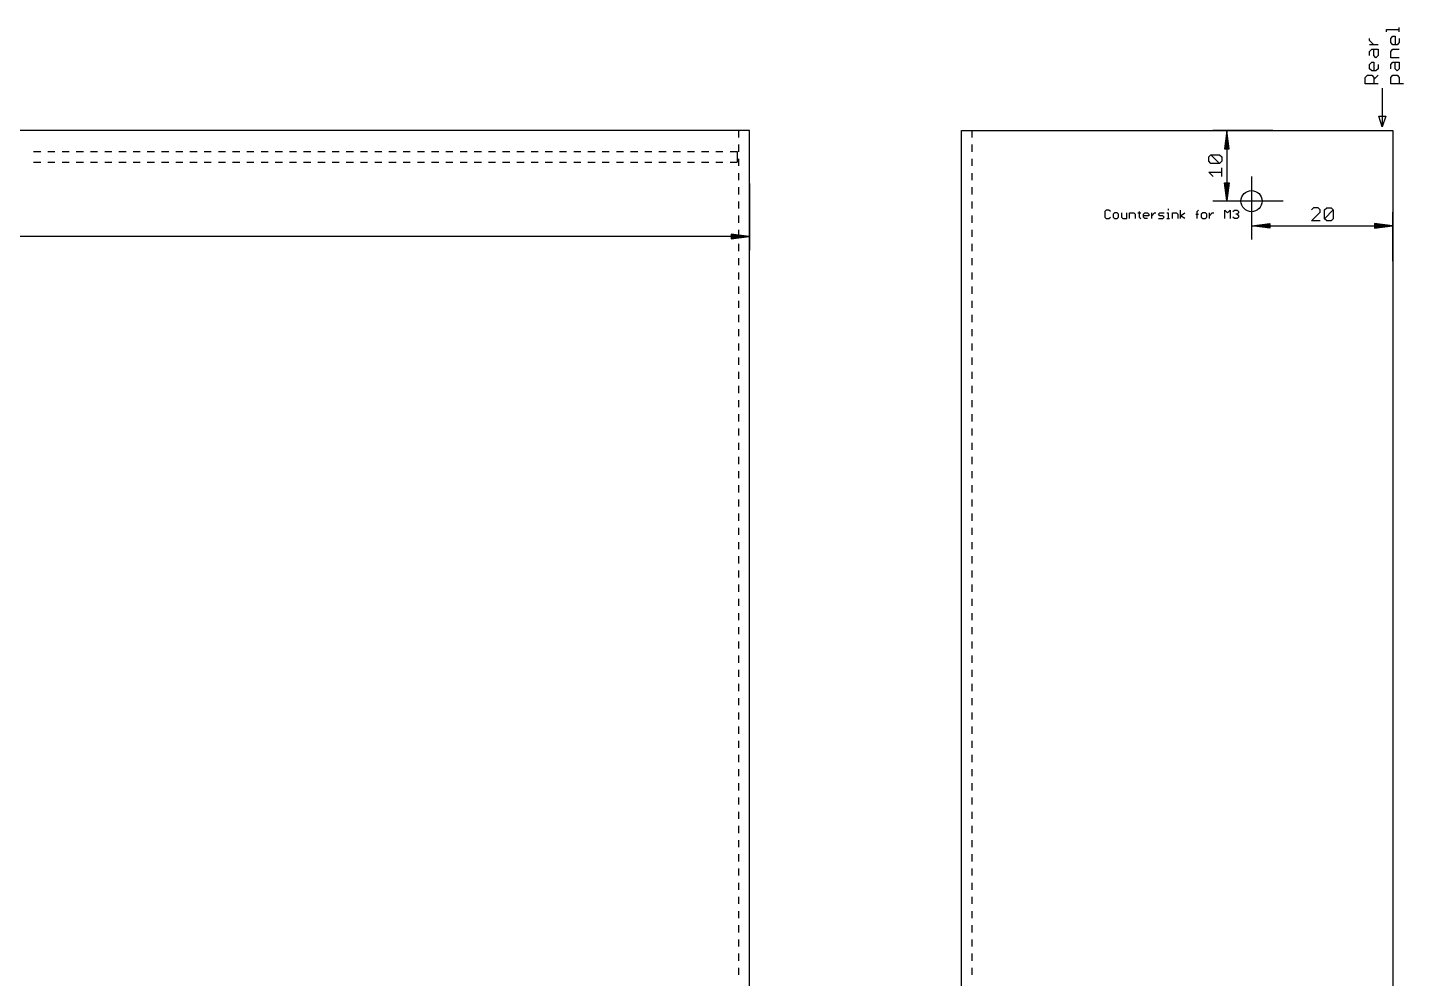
# Model space of a CAD drawing. Extents: x -7 to 382, y -31 to 255.
# Drawn here: x 187.9 to 382.5, y 120 to 254.6 of the extents above; entities that cross this region are included whole.
import ezdxf

# ---------------------------------------------------------------- set-up
doc = ezdxf.new("R2010")
doc.units = 0
doc.header["$MEASUREMENT"] = 0
for name, color, linetype, true_color in [('114', 253, 'CONTINUOUS', 0xadadad), ('20', 7, 'CONTINUOUS', 0xffffff), ('47', 140, 'CONTINUOUS', 0x00bfff)]:
    doc.layers.add(name, color=color, linetype=linetype, true_color=true_color)

msp = doc.modelspace()

# ---------------------------------------------------------------- linework, layer by layer
at = {"layer": '114'}
for p, q in [((380.1001, 253.9679), (380.1001, 254.2676)), ((380.1001, 254.2676), (381.8984, 254.2676)), ((380.6995, 253.0255), (380.9992, 253.3252)), ((380.9992, 253.3252), (381.299, 253.3252)), ((381.299, 253.3252), (381.299, 252.1263)), ((381.8984, 253.9679), (381.8984, 254.5673)), ((377.6995, 252.7258), (377.6995, 253.0255)), ((378.299, 252.1263), (377.6995, 252.7258)), ((378.8984, 252.1263), (377.6995, 252.1263)), ((377.6995, 251.1839), (377.9992, 251.4836)), ((377.6995, 250.5845), (377.6995, 251.1839)), ((377.9992, 251.4836), (378.8984, 251.4836)), ((378.299, 250.5845), (378.299, 251.4836)), ((378.8984, 251.4836), (378.8984, 250.5845)), ((380.6995, 252.426), (380.6995, 253.0255)), ((380.9992, 252.1263), (380.6995, 252.426)), ((380.6995, 251.1839), (380.9992, 251.4836)), ((380.6995, 250.2847), (380.6995, 251.1839)), ((381.5987, 252.1263), (380.9992, 252.1263)), ((380.9992, 251.4836), (381.8984, 251.4836)), ((381.8984, 252.426), (381.5987, 252.1263)), ((381.8984, 253.0255), (381.8984, 252.426)), ((377.6995, 249.3423), (377.9992, 249.6421)), ((377.6995, 248.7429), (377.6995, 249.3423)), ((377.9992, 249.6421), (378.299, 249.6421)), ((378.5987, 250.2847), (378.299, 250.5845)), ((378.299, 249.6421), (378.299, 248.4432)), ((378.8984, 250.5845), (378.5987, 250.2847)), ((378.8984, 249.3423), (378.8984, 248.7429)), ((381.8984, 250.2847), (380.6995, 250.2847)), ((380.6995, 249.3423), (380.9992, 249.6421)), ((380.6995, 248.7429), (380.6995, 249.3423)), ((380.9992, 249.6421), (381.8984, 249.6421)), ((381.299, 248.7429), (381.299, 249.6421)), ((381.8984, 249.6421), (381.8984, 248.7429)), ((377.1001, 247.5008), (377.3998, 247.8005)), ((377.1001, 246.6016), (377.1001, 247.5008)), ((377.3998, 247.8005), (377.9992, 247.8005)), ((377.9992, 248.4432), (377.6995, 248.7429)), ((378.5987, 248.4432), (377.9992, 248.4432)), ((377.9992, 247.8005), (378.299, 247.5008)), ((378.299, 247.201), (378.8984, 247.8005)), ((378.299, 247.5008), (378.299, 246.6016)), ((378.8984, 248.7429), (378.5987, 248.4432)), ((380.6995, 247.5008), (380.9992, 247.8005)), ((380.6995, 246.6016), (380.6995, 247.5008)), ((380.9992, 247.8005), (381.5987, 247.8005)), ((381.5987, 248.4432), (381.299, 248.7429)), ((381.8984, 248.7429), (381.5987, 248.4432)), ((381.5987, 247.8005), (381.8984, 247.5008)), ((381.8984, 247.5008), (381.8984, 246.6016)), ((378.8984, 246.6016), (377.1001, 246.6016)), ((379.5, 246), (379.5, 240.5)), ((382.4978, 246.6016), (380.6995, 246.6016)), ((379.5, 240.5), (379, 242)), ((379, 242), (380, 242)), ((380, 242), (379.5, 240.5))]:
    msp.add_line(p, q, dxfattribs=at)
at = {"layer": '20'}
for p, q in [((288.5, 240), (1.5, 240)), ((290, 240), (288.5, 240)), ((288.5, 238.9917), (288.5, 240)), ((290, 0), (290, 240)), ((320, 240), (321.5, 240)), ((320, 0), (320, 240)), ((321.5, 240), (381, 240)), ((321.5, 238.9917), (321.5, 240)), ((381, 240), (381, 0)), ((288.5, 236.9833), (288.5, 237.9917)), ((321.5, 236.9833), (321.5, 237.9917)), ((188.7255, 237), (189.736, 237)), ((190.736, 237), (191.7465, 237)), ((192.7465, 237), (193.757, 237)), ((194.757, 237), (195.7675, 237)), ((196.7675, 237), (197.778, 237)), ((198.778, 237), (199.7885, 237)), ((200.7885, 237), (201.799, 237)), ((202.799, 237), (203.8094, 237)), ((204.8094, 237), (205.8199, 237)), ((206.8199, 237), (207.8304, 237)), ((208.8304, 237), (209.8409, 237)), ((210.8409, 237), (211.8514, 237)), ((212.8514, 237), (213.8619, 237)), ((214.8619, 237), (215.8724, 237)), ((216.8724, 237), (217.8829, 237)), ((218.8829, 237), (219.8934, 237)), ((220.8934, 237), (221.9038, 237)), ((222.9038, 237), (223.9143, 237)), ((224.9143, 237), (225.9248, 237)), ((226.9248, 237), (227.9353, 237)), ((228.9353, 237), (229.9458, 237)), ((230.9458, 237), (231.9563, 237)), ((232.9563, 237), (233.9668, 237)), ((234.9668, 237), (235.9773, 237)), ((236.9773, 237), (237.9878, 237)), ((238.9878, 237), (239.9983, 237)), ((240.9983, 237), (242.0087, 237)), ((243.0087, 237), (244.0192, 237)), ((245.0192, 237), (246.0297, 237)), ((247.0297, 237), (248.0402, 237)), ((249.0402, 237), (250.0507, 237)), ((251.0507, 237), (252.0612, 237)), ((253.0612, 237), (254.0717, 237)), ((255.0717, 237), (256.0822, 237)), ((257.0822, 237), (258.0927, 237)), ((259.0927, 237), (260.1031, 237)), ((261.1031, 237), (262.1136, 237)), ((263.1136, 237), (264.1241, 237)), ((265.1241, 237), (266.1346, 237)), ((267.1346, 237), (268.1451, 237)), ((269.1451, 237), (270.1556, 237)), ((271.1556, 237), (272.1661, 237)), ((273.1661, 237), (274.1766, 237)), ((275.1766, 237), (276.1871, 237)), ((277.1871, 237), (278.1976, 237)), ((279.1976, 237), (280.208, 237)), ((281.208, 237), (282.2185, 237)), ((283.2185, 237), (284.229, 237)), ((285.229, 237), (286.2395, 237)), ((287.2395, 237), (288.25, 237)), ((288.25, 237), (288.25, 235.5)), ((288.5, 234.975), (288.5, 235.9833)), ((321.5, 234.975), (321.5, 235.9833)), ((188.7255, 235.5), (189.736, 235.5)), ((190.736, 235.5), (191.7465, 235.5)), ((192.7465, 235.5), (193.757, 235.5)), ((194.757, 235.5), (195.7675, 235.5)), ((196.7675, 235.5), (197.778, 235.5)), ((198.778, 235.5), (199.7885, 235.5)), ((200.7885, 235.5), (201.799, 235.5)), ((202.799, 235.5), (203.8094, 235.5)), ((204.8094, 235.5), (205.8199, 235.5)), ((206.8199, 235.5), (207.8304, 235.5)), ((208.8304, 235.5), (209.8409, 235.5)), ((210.8409, 235.5), (211.8514, 235.5)), ((212.8514, 235.5), (213.8619, 235.5)), ((214.8619, 235.5), (215.8724, 235.5)), ((216.8724, 235.5), (217.8829, 235.5)), ((218.8829, 235.5), (219.8934, 235.5)), ((220.8934, 235.5), (221.9038, 235.5)), ((222.9038, 235.5), (223.9143, 235.5)), ((224.9143, 235.5), (225.9248, 235.5)), ((226.9248, 235.5), (227.9353, 235.5)), ((228.9353, 235.5), (229.9458, 235.5)), ((230.9458, 235.5), (231.9563, 235.5)), ((232.9563, 235.5), (233.9668, 235.5)), ((234.9668, 235.5), (235.9773, 235.5)), ((236.9773, 235.5), (237.9878, 235.5)), ((238.9878, 235.5), (239.9983, 235.5)), ((240.9983, 235.5), (242.0087, 235.5)), ((243.0087, 235.5), (244.0192, 235.5)), ((245.0192, 235.5), (246.0297, 235.5)), ((247.0297, 235.5), (248.0402, 235.5)), ((249.0402, 235.5), (250.0507, 235.5)), ((251.0507, 235.5), (252.0612, 235.5)), ((253.0612, 235.5), (254.0717, 235.5)), ((255.0717, 235.5), (256.0822, 235.5)), ((257.0822, 235.5), (258.0927, 235.5)), ((259.0927, 235.5), (260.1031, 235.5)), ((261.1031, 235.5), (262.1136, 235.5)), ((263.1136, 235.5), (264.1241, 235.5)), ((265.1241, 235.5), (266.1346, 235.5)), ((267.1346, 235.5), (268.1451, 235.5)), ((269.1451, 235.5), (270.1556, 235.5)), ((271.1556, 235.5), (272.1661, 235.5)), ((273.1661, 235.5), (274.1766, 235.5)), ((275.1766, 235.5), (276.1871, 235.5)), ((277.1871, 235.5), (278.1976, 235.5)), ((279.1976, 235.5), (280.208, 235.5)), ((281.208, 235.5), (282.2185, 235.5)), ((283.2185, 235.5), (284.229, 235.5)), ((285.229, 235.5), (286.2395, 235.5)), ((287.2395, 235.5), (288.25, 235.5)), ((288.5, 232.9667), (288.5, 233.975)), ((321.5, 232.9667), (321.5, 233.975)), ((288.5, 230.9583), (288.5, 231.9667)), ((321.5, 230.9583), (321.5, 231.9667)), ((288.5, 228.95), (288.5, 229.9583)), ((321.5, 228.95), (321.5, 229.9583)), ((288.5, 226.9417), (288.5, 227.95)), ((321.5, 226.9417), (321.5, 227.95)), ((288.5, 224.9333), (288.5, 225.9417)), ((321.5, 224.9333), (321.5, 225.9417)), ((288.5, 222.925), (288.5, 223.9333)), ((321.5, 222.925), (321.5, 223.9333)), ((288.5, 220.9167), (288.5, 221.925)), ((321.5, 220.9167), (321.5, 221.925)), ((288.5, 218.9083), (288.5, 219.9167)), ((321.5, 218.9083), (321.5, 219.9167)), ((288.5, 216.9), (288.5, 217.9083)), ((321.5, 216.9), (321.5, 217.9083)), ((288.5, 214.8917), (288.5, 215.9)), ((321.5, 214.8917), (321.5, 215.9)), ((288.5, 212.8833), (288.5, 213.8917)), ((321.5, 212.8833), (321.5, 213.8917)), ((288.5, 210.875), (288.5, 211.8833)), ((321.5, 210.875), (321.5, 211.8833)), ((288.5, 208.8667), (288.5, 209.875)), ((321.5, 208.8667), (321.5, 209.875)), ((288.5, 206.8583), (288.5, 207.8667)), ((321.5, 206.8583), (321.5, 207.8667)), ((288.5, 204.85), (288.5, 205.8583)), ((321.5, 204.85), (321.5, 205.8583)), ((288.5, 202.8417), (288.5, 203.85)), ((321.5, 202.8417), (321.5, 203.85)), ((288.5, 200.8333), (288.5, 201.8417)), ((321.5, 200.8333), (321.5, 201.8417)), ((288.5, 198.825), (288.5, 199.8333)), ((321.5, 198.825), (321.5, 199.8333)), ((288.5, 196.8167), (288.5, 197.825)), ((321.5, 196.8167), (321.5, 197.825)), ((288.5, 194.8083), (288.5, 195.8167)), ((321.5, 194.8083), (321.5, 195.8167)), ((288.5, 192.8), (288.5, 193.8083)), ((321.5, 192.8), (321.5, 193.8083)), ((288.5, 190.7917), (288.5, 191.8)), ((321.5, 190.7917), (321.5, 191.8)), ((288.5, 188.7833), (288.5, 189.7917)), ((321.5, 188.7833), (321.5, 189.7917)), ((288.5, 186.775), (288.5, 187.7833)), ((321.5, 186.775), (321.5, 187.7833)), ((288.5, 184.7667), (288.5, 185.775)), ((321.5, 184.7667), (321.5, 185.775)), ((288.5, 182.7583), (288.5, 183.7667)), ((321.5, 182.7583), (321.5, 183.7667)), ((288.5, 180.75), (288.5, 181.7583)), ((321.5, 180.75), (321.5, 181.7583)), ((288.5, 178.7417), (288.5, 179.75)), ((321.5, 178.7417), (321.5, 179.75)), ((288.5, 176.7333), (288.5, 177.7417)), ((321.5, 176.7333), (321.5, 177.7417)), ((288.5, 174.725), (288.5, 175.7333)), ((321.5, 174.725), (321.5, 175.7333)), ((288.5, 172.7167), (288.5, 173.725)), ((321.5, 172.7167), (321.5, 173.725)), ((288.5, 170.7083), (288.5, 171.7167)), ((321.5, 170.7083), (321.5, 171.7167)), ((288.5, 168.7), (288.5, 169.7083)), ((321.5, 168.7), (321.5, 169.7083)), ((288.5, 166.6917), (288.5, 167.7)), ((321.5, 166.6917), (321.5, 167.7)), ((288.5, 164.6833), (288.5, 165.6917)), ((321.5, 164.6833), (321.5, 165.6917)), ((288.5, 162.675), (288.5, 163.6833)), ((321.5, 162.675), (321.5, 163.6833)), ((288.5, 160.6667), (288.5, 161.675)), ((321.5, 160.6667), (321.5, 161.675)), ((288.5, 158.6583), (288.5, 159.6667)), ((321.5, 158.6583), (321.5, 159.6667)), ((288.5, 156.65), (288.5, 157.6583)), ((321.5, 156.65), (321.5, 157.6583)), ((288.5, 154.6417), (288.5, 155.65)), ((321.5, 154.6417), (321.5, 155.65)), ((288.5, 152.6333), (288.5, 153.6417)), ((321.5, 152.6333), (321.5, 153.6417)), ((288.5, 150.625), (288.5, 151.6333)), ((321.5, 150.625), (321.5, 151.6333)), ((288.5, 148.6167), (288.5, 149.625)), ((321.5, 148.6167), (321.5, 149.625)), ((288.5, 146.6083), (288.5, 147.6167)), ((321.5, 146.6083), (321.5, 147.6167)), ((288.5, 144.6), (288.5, 145.6083)), ((321.5, 144.6), (321.5, 145.6083)), ((288.5, 142.5917), (288.5, 143.6)), ((321.5, 142.5917), (321.5, 143.6)), ((288.5, 140.5833), (288.5, 141.5917)), ((321.5, 140.5833), (321.5, 141.5917)), ((288.5, 138.575), (288.5, 139.5833)), ((321.5, 138.575), (321.5, 139.5833)), ((288.5, 136.5667), (288.5, 137.575)), ((321.5, 136.5667), (321.5, 137.575)), ((288.5, 134.5583), (288.5, 135.5667)), ((321.5, 134.5583), (321.5, 135.5667)), ((288.5, 132.55), (288.5, 133.5583)), ((321.5, 132.55), (321.5, 133.5583)), ((288.5, 130.5417), (288.5, 131.55)), ((321.5, 130.5417), (321.5, 131.55)), ((288.5, 128.5333), (288.5, 129.5417)), ((321.5, 128.5333), (321.5, 129.5417)), ((288.5, 126.525), (288.5, 127.5333)), ((321.5, 126.525), (321.5, 127.5333)), ((288.5, 124.5167), (288.5, 125.525)), ((321.5, 124.5167), (321.5, 125.525)), ((288.5, 122.5083), (288.5, 123.5167)), ((321.5, 122.5083), (321.5, 123.5167)), ((288.5, 120.5), (288.5, 121.5083)), ((321.5, 120.5), (321.5, 121.5083))]:
    msp.add_line(p, q, dxfattribs=at)
msp.add_circle((361, 230), 1.5, dxfattribs=at)
at = {"layer": '47'}
for p, q in [((364, 240), (355.55, 240)), ((357.5, 239.935), (357.1808, 237.4)), ((357.5, 239.935), (357.24, 237.4)), ((357.5, 239.935), (357.37, 237.4)), ((357.5, 239.935), (357.5, 230.065)), ((357.8192, 237.4), (357.5, 239.935)), ((357.63, 237.4), (357.5, 239.935)), ((357.76, 237.4), (357.5, 239.935)), ((354.9446, 236.2491), (355.2528, 236.5573)), ((354.9446, 235.6327), (354.9446, 236.2491)), ((355.2528, 235.3245), (354.9446, 235.6327)), ((355.2528, 236.5573), (356.4856, 236.5573)), ((356.4856, 235.3245), (355.2528, 236.5573)), ((356.4856, 236.5573), (356.7938, 236.2491)), ((356.7938, 235.6327), (356.4856, 235.3245)), ((356.7938, 236.2491), (356.7938, 235.6327)), ((357.1808, 237.4), (357.8192, 237.4)), ((355.561, 233.4829), (354.9446, 234.0993)), ((354.9446, 234.0993), (356.7938, 234.0993)), ((356.4856, 235.3245), (355.2528, 235.3245)), ((356.7938, 233.4829), (356.7938, 234.7157)), ((290, 232.5), (290, 223.05)), ((357.5, 230.065), (357.1808, 232.6)), ((357.1808, 232.6), (357.8192, 232.6)), ((357.5, 230.065), (357.24, 232.6)), ((357.5, 230.065), (357.37, 232.6)), ((357.8192, 232.6), (357.5, 230.065)), ((357.63, 232.6), (357.5, 230.065)), ((357.76, 232.6), (357.5, 230.065)), ((361, 233.5), (361, 224.55)), ((365.5, 230), (355.55, 230)), ((340.4506, 228.7202), (340.2557, 228.5253)), ((340.2557, 228.5253), (340.2557, 227.7457)), ((340.2557, 227.7457), (340.4506, 227.5508)), ((340.8404, 228.7202), (340.4506, 228.7202)), ((341.0353, 228.5253), (340.8404, 228.7202)), ((340.8404, 227.5508), (341.0353, 227.7457)), ((341.62, 228.3304), (341.4251, 228.1355)), ((341.4251, 228.1355), (341.4251, 227.7457)), ((341.4251, 227.7457), (341.62, 227.5508)), ((342.0098, 228.3304), (341.62, 228.3304)), ((342.2047, 228.1355), (342.0098, 228.3304)), ((342.0098, 227.5508), (342.2047, 227.7457)), ((342.2047, 227.7457), (342.2047, 228.1355)), ((342.5945, 228.3304), (342.5945, 227.7457)), ((342.5945, 227.7457), (342.7894, 227.5508)), ((343.3741, 227.5508), (343.3741, 228.3304)), ((343.7639, 227.5508), (343.7639, 228.3304)), ((343.7639, 228.3304), (344.3486, 228.3304)), ((344.3486, 228.3304), (344.5435, 228.1355)), ((344.5435, 228.1355), (344.5435, 227.5508)), ((344.9333, 228.3304), (345.3231, 228.3304)), ((345.1282, 228.5253), (345.1282, 227.7457)), ((345.1282, 227.7457), (345.3231, 227.5508)), ((345.7129, 228.1355), (345.9078, 228.3304)), ((345.7129, 227.7457), (345.7129, 228.1355)), ((346.4925, 227.9406), (345.7129, 227.9406)), ((345.9078, 227.5508), (345.7129, 227.7457)), ((345.9078, 228.3304), (346.2976, 228.3304)), ((346.2976, 228.3304), (346.4925, 228.1355)), ((346.4925, 228.1355), (346.4925, 227.9406)), ((346.8823, 227.5508), (346.8823, 228.3304)), ((346.8823, 227.9406), (347.2721, 228.3304)), ((347.2721, 228.3304), (347.467, 228.3304)), ((347.8568, 228.1355), (348.0517, 228.3304)), ((348.0517, 227.9406), (347.8568, 228.1355)), ((348.0517, 228.3304), (348.6364, 228.3304)), ((348.4415, 227.9406), (348.0517, 227.9406)), ((348.6364, 227.7457), (348.4415, 227.9406)), ((348.4415, 227.5508), (348.6364, 227.7457)), ((349.0262, 228.3304), (349.2211, 228.3304)), ((349.2211, 228.9151), (349.2211, 228.7202)), ((349.2211, 228.3304), (349.2211, 227.5508)), ((349.8058, 227.5508), (349.8058, 228.3304)), ((349.8058, 228.3304), (350.3905, 228.3304)), ((350.3905, 228.3304), (350.5854, 228.1355)), ((350.5854, 228.1355), (350.5854, 227.5508)), ((350.9752, 227.5508), (350.9752, 228.7202)), ((350.9752, 227.9406), (351.5599, 228.3304)), ((351.5599, 227.5508), (350.9752, 227.9406)), ((353.1191, 228.1355), (353.5089, 228.1355)), ((353.314, 228.5253), (353.5089, 228.7202)), ((353.314, 227.5508), (353.314, 228.5253)), ((354.0936, 228.3304), (353.8987, 228.1355)), ((353.8987, 228.1355), (353.8987, 227.7457)), ((353.8987, 227.7457), (354.0936, 227.5508)), ((354.4834, 228.3304), (354.0936, 228.3304)), ((354.6783, 228.1355), (354.4834, 228.3304)), ((354.4834, 227.5508), (354.6783, 227.7457)), ((354.6783, 227.7457), (354.6783, 228.1355)), ((355.0681, 227.5508), (355.0681, 228.3304)), ((355.0681, 227.9406), (355.4579, 228.3304)), ((355.4579, 228.3304), (355.6528, 228.3304)), ((357.212, 227.5508), (357.212, 228.7202)), ((357.212, 228.7202), (357.6018, 228.3304)), ((357.6018, 228.3304), (357.9916, 228.7202)), ((357.9916, 228.7202), (357.9916, 227.5508)), ((358.3814, 228.5253), (358.5763, 228.7202)), ((358.5763, 227.5508), (358.3814, 227.7457)), ((358.5763, 228.7202), (358.9661, 228.7202)), ((358.9661, 228.1355), (358.7712, 228.1355)), ((358.9661, 228.7202), (359.161, 228.5253)), ((359.161, 228.3304), (358.9661, 228.1355)), ((358.9661, 228.1355), (359.161, 227.9406)), ((359.161, 227.7457), (358.9661, 227.5508)), ((359.161, 228.5253), (359.161, 228.3304)), ((359.161, 227.9406), (359.161, 227.7457)), ((369.7911, 229.0554), (369.4829, 228.7472)), ((369.4829, 227.2062), (370.7157, 228.439)), ((370.4075, 229.0554), (369.7911, 229.0554)), ((370.7157, 228.7472), (370.4075, 229.0554)), ((370.7157, 228.439), (370.7157, 228.7472)), ((371.3245, 228.7472), (371.6327, 229.0554)), ((371.3245, 227.5144), (371.3245, 228.7472)), ((371.3245, 227.5144), (372.5573, 228.7472)), ((371.6327, 229.0554), (372.2491, 229.0554)), ((372.2491, 229.0554), (372.5573, 228.7472)), ((372.5573, 228.7472), (372.5573, 227.5144)), ((381, 221.5), (381, 228.45)), ((340.4506, 227.5508), (340.8404, 227.5508)), ((341.62, 227.5508), (342.0098, 227.5508)), ((342.7894, 227.5508), (343.3741, 227.5508)), ((346.2976, 227.5508), (345.9078, 227.5508)), ((347.8568, 227.5508), (348.4415, 227.5508)), ((349.0262, 227.5508), (349.416, 227.5508)), ((354.0936, 227.5508), (354.4834, 227.5508)), ((358.9661, 227.5508), (358.5763, 227.5508)), ((361.065, 226.5), (363.6, 226.8192)), ((361.065, 226.5), (363.6, 226.76)), ((361.065, 226.5), (363.6, 226.63)), ((361.065, 226.5), (380.935, 226.5)), ((363.6, 226.1808), (361.065, 226.5)), ((363.6, 226.37), (361.065, 226.5)), ((363.6, 226.24), (361.065, 226.5)), ((363.6, 226.8192), (363.6, 226.1808)), ((370.7157, 227.2062), (369.4829, 227.2062)), ((371.6327, 227.2062), (371.3245, 227.5144)), ((372.2491, 227.2062), (371.6327, 227.2062)), ((372.5573, 227.5144), (372.2491, 227.2062)), ((380.935, 226.5), (378.4, 226.8192)), ((378.4, 226.8192), (378.4, 226.1808)), ((380.935, 226.5), (378.4, 226.76)), ((380.935, 226.5), (378.4, 226.63)), ((378.4, 226.1808), (380.935, 226.5)), ((378.4, 226.37), (380.935, 226.5)), ((378.4, 226.24), (380.935, 226.5)), ((289.935, 225), (0.065, 225)), ((289.935, 225), (287.4, 225.3192)), ((287.4, 225.3192), (287.4, 224.6808)), ((289.935, 225), (287.4, 225.26)), ((289.935, 225), (287.4, 225.13)), ((287.4, 224.6808), (289.935, 225)), ((287.4, 224.87), (289.935, 225)), ((287.4, 224.74), (289.935, 225))]:
    msp.add_line(p, q, dxfattribs=at)

doc.saveas('drawing.dxf')
